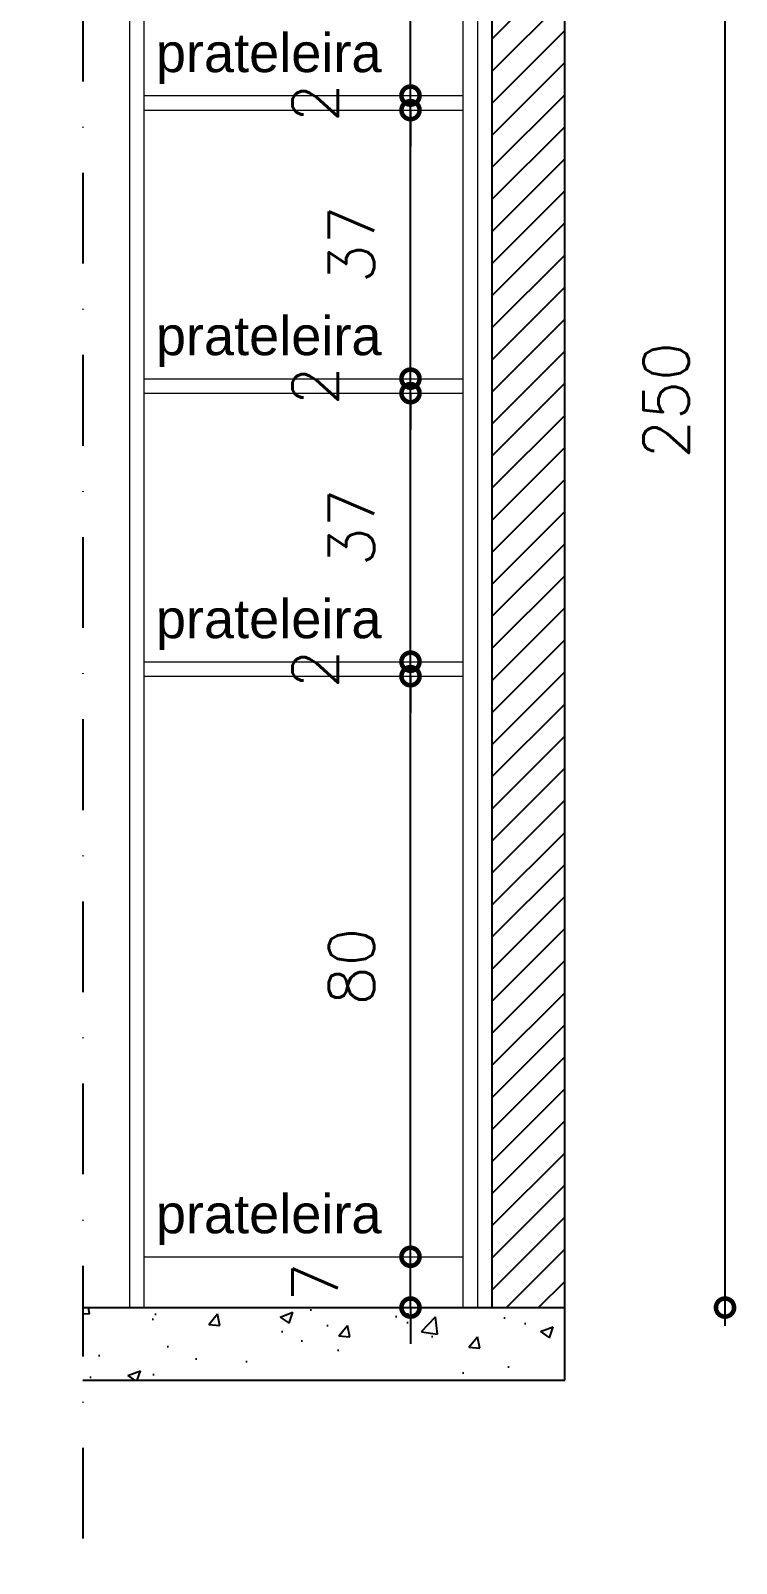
# Model space of a CAD drawing. Extents: x 126968 to 132038, y -1805 to 3860.
# Drawn here: x 131787.9 to 131885.2, y 408.1 to 619.3 of the extents above; entities that cross this region are included whole.
import ezdxf

# ---------------------------------------------------------------- set-up
doc = ezdxf.new("R2010")
doc.units = 0
doc.header["$MEASUREMENT"] = 0
doc.header["$PDMODE"] = 3
doc.linetypes.add('DASHDOT', pattern=[1, 0.5, -0.25, 0, -0.25])
doc.layers.get('0').update_dxf_attribs({"linetype": 'CONTINUOUS'})
doc.layers.get('Defpoints').update_dxf_attribs({"linetype": 'CONTINUOUS'})
for name, color, linetype, lineweight in [('COTA', 8, 'CONTINUOUS', 5), ('PENA 02', 2, 'CONTINUOUS', 9), ('PENA 03', 3, 'CONTINUOUS', 15)]:
    doc.layers.add(name, color=color, linetype=linetype, lineweight=lineweight)
doc.layers.add('PENA02', color=2, linetype='CONTINUOUS')
doc.layers.add('PENA06', color=6, linetype='CONTINUOUS')
doc.styles.add('Arial', font='arial.ttf', dxfattribs={"height": 0.3125})
doc.styles.get("Standard").update_dxf_attribs({"font": 'romans.shx'})
doc.dimstyles.new('cota 25-5', dxfattribs={"dimscale": 25, "dimtxt": 0.2, "dimasz": 0.2, "dimexe": 0.1, "dimexo": 0.1, "dimgap": 0.05, "dimtad": 1, "dimdec": 1, "dimlfac": 0.2, "dimrnd": 0.2, "dimzin": 12, "dimdsep": 46, "dimtxsty": 'Standard', "dimblk": 'DOTSMALL', "dimcen": 0.5, "dimdle": 0.1, "dimclrd": 1, "dimclre": 1, "dimclrt": 2, "dimadec": 0, "dimazin": 0, "dimtfac": 1, "dimtdec": 1, "dimtix": 1, "dimtmove": 2, "dimatfit": 3, "dimldrblk": 'DOTSMALL', "dimfxl": 1, "dimtvp": 0.5, "dimtolj": 1, "dimtzin": 0, "dimarcsym": 0})
doc.dimstyles.new('COTAS_1_25', dxfattribs={"dimscale": 25, "dimtxt": 0.25, "dimasz": 0.2, "dimexe": 0.1, "dimexo": 0.2, "dimgap": 0.2, "dimtad": 1, "dimdsep": 46, "dimtxsty": 'Standard', "dimblk1": 'DOTSMALL', "dimblk2": 'DOTSMALL', "dimsah": 1, "dimcen": 0.1, "dimdle": 0.1, "dimse1": 1, "dimse2": 1, "dimclrt": 2, "dimadec": 0, "dimazin": 0, "dimtfac": 1, "dimtmove": 2, "dimatfit": 3, "dimldrblk": 'DOTSMALL', "dimfxl": 1, "dimtolj": 1, "dimtzin": 0, "dimarcsym": 0})

# ---------------------------------------------------------------- blocks, each defined once
blk = doc.blocks.new('_DOTSMALL')
at = {"color": 0, "linetype": 'ByBlock', "const_width": 0.5}
blk.add_lwpolyline([(-0.0625, 0, 1), (0.0625, 0, 1)], format="xyb", close=True, dxfattribs=at)
blk = doc.blocks.new('*D173')
at = {"layer": 'COTA', "color": 0, "lineweight": -2, "transparency": 16777216}
for p, q in [((131840.27, 450.38), (131840.27, 455.38)), ((131840.27, 443.38), (131840.27, 450.38)), ((131840.27, 443.38), (131840.27, 438.38))]:
    blk.add_line(p, q, dxfattribs=at)
at = {"layer": 'Defpoints', "color": 0, "transparency": 16777216}
for p in [(131840.27, 450.38), (131847.55, 450.38), (131847.55, 443.38)]:
    blk.add_point(p, dxfattribs=at)
at = {"layer": 'COTA', "color": 0, "lineweight": -2, "transparency": 16777216, "xscale": 5, "yscale": 5, "zscale": 5}
for p, rotation in [((131840.27, 450.38), 270), ((131840.27, 443.38), 90)]:
    blk.add_blockref('_DOTSMALL', p, dxfattribs=dict(at, rotation=rotation))
at = {"layer": 'COTA', "color": 2, "transparency": 16777216, "insert": (131827.14, 446.88), "char_height": 6.25, "attachment_point": 5, "rotation": 90}
blk.add_mtext('\\A1;7', dxfattribs=at)
blk = doc.blocks.new('*D174')
at = {"layer": 'COTA', "color": 0, "lineweight": -2, "transparency": 16777216}
blk.add_line((131840.27, 447.88), (131840.27, 532.88), dxfattribs=at)
at = {"layer": 'Defpoints', "color": 0, "transparency": 16777216}
for p in [(131840.27, 530.38), (131847.55, 530.38), (131847.55, 450.38)]:
    blk.add_point(p, dxfattribs=at)
at = {"layer": 'COTA', "color": 0, "lineweight": -2, "transparency": 16777216, "xscale": 5, "yscale": 5, "zscale": 5}
for p, rotation in [((131840.27, 530.38), 90), ((131840.27, 450.38), 270)]:
    blk.add_blockref('_DOTSMALL', p, dxfattribs=dict(at, rotation=rotation))
at = {"layer": 'COTA', "color": 2, "transparency": 16777216, "insert": (131832.14, 490.38), "char_height": 6.25, "attachment_point": 5, "rotation": 90}
blk.add_mtext('\\A1;80', dxfattribs=at)
blk = doc.blocks.new('*D175')
at = {"layer": 'COTA', "color": 0, "lineweight": -2, "transparency": 16777216}
for p, q in [((131840.27, 532.38), (131840.27, 537.38)), ((131840.27, 530.38), (131840.27, 532.38)), ((131840.27, 530.38), (131840.27, 525.38))]:
    blk.add_line(p, q, dxfattribs=at)
at = {"layer": 'Defpoints', "color": 0, "transparency": 16777216}
for p in [(131840.27, 532.38), (131847.55, 532.38), (131847.55, 530.38)]:
    blk.add_point(p, dxfattribs=at)
at = {"layer": 'COTA', "color": 0, "lineweight": -2, "transparency": 16777216, "xscale": 5, "yscale": 5, "zscale": 5}
for p, rotation in [((131840.27, 532.38), 270), ((131840.27, 530.38), 90)]:
    blk.add_blockref('_DOTSMALL', p, dxfattribs=dict(at, rotation=rotation))
at = {"layer": 'COTA', "color": 2, "transparency": 16777216, "insert": (131827.14, 531.38), "char_height": 6.25, "attachment_point": 5, "rotation": 90}
blk.add_mtext('\\A1;2', dxfattribs=at)
blk = doc.blocks.new('*D176')
at = {"layer": 'COTA', "color": 0, "lineweight": -2, "transparency": 16777216}
blk.add_line((131840.27, 529.88), (131840.27, 571.88), dxfattribs=at)
at = {"layer": 'Defpoints', "color": 0, "transparency": 16777216}
for p in [(131840.27, 569.38), (131847.55, 569.38), (131847.55, 532.38)]:
    blk.add_point(p, dxfattribs=at)
at = {"layer": 'COTA', "color": 0, "lineweight": -2, "transparency": 16777216, "xscale": 5, "yscale": 5, "zscale": 5}
for p, rotation in [((131840.27, 569.38), 90), ((131840.27, 532.38), 270)]:
    blk.add_blockref('_DOTSMALL', p, dxfattribs=dict(at, rotation=rotation))
at = {"layer": 'COTA', "color": 2, "transparency": 16777216, "insert": (131832.14, 550.88), "char_height": 6.25, "attachment_point": 5, "rotation": 90}
blk.add_mtext('\\A1;37', dxfattribs=at)
blk = doc.blocks.new('*D177')
at = {"layer": 'COTA', "color": 0, "lineweight": -2, "transparency": 16777216}
for p, q in [((131840.27, 571.38), (131840.27, 576.38)), ((131840.27, 569.38), (131840.27, 571.38)), ((131840.27, 569.38), (131840.27, 564.38))]:
    blk.add_line(p, q, dxfattribs=at)
at = {"layer": 'Defpoints', "color": 0, "transparency": 16777216}
for p in [(131840.27, 571.38), (131847.55, 571.38), (131847.55, 569.38)]:
    blk.add_point(p, dxfattribs=at)
at = {"layer": 'COTA', "color": 0, "lineweight": -2, "transparency": 16777216, "xscale": 5, "yscale": 5, "zscale": 5}
for p, rotation in [((131840.27, 571.38), 270), ((131840.27, 569.38), 90)]:
    blk.add_blockref('_DOTSMALL', p, dxfattribs=dict(at, rotation=rotation))
at = {"layer": 'COTA', "color": 2, "transparency": 16777216, "insert": (131827.14, 570.38), "char_height": 6.25, "attachment_point": 5, "rotation": 90}
blk.add_mtext('\\A1;2', dxfattribs=at)
blk = doc.blocks.new('*D178')
at = {"layer": 'COTA', "color": 0, "lineweight": -2, "transparency": 16777216}
blk.add_line((131840.27, 568.88), (131840.27, 610.88), dxfattribs=at)
at = {"layer": 'Defpoints', "color": 0, "transparency": 16777216}
for p in [(131840.27, 608.38), (131847.55, 608.38), (131847.55, 571.38)]:
    blk.add_point(p, dxfattribs=at)
at = {"layer": 'COTA', "color": 0, "lineweight": -2, "transparency": 16777216, "xscale": 5, "yscale": 5, "zscale": 5}
for p, rotation in [((131840.27, 608.38), 90), ((131840.27, 571.38), 270)]:
    blk.add_blockref('_DOTSMALL', p, dxfattribs=dict(at, rotation=rotation))
at = {"layer": 'COTA', "color": 2, "transparency": 16777216, "insert": (131832.14, 589.88), "char_height": 6.25, "attachment_point": 5, "rotation": 90}
blk.add_mtext('\\A1;37', dxfattribs=at)
blk = doc.blocks.new('*D179')
at = {"layer": 'COTA', "color": 0, "lineweight": -2, "transparency": 16777216}
for p, q in [((131840.27, 610.38), (131840.27, 615.38)), ((131840.27, 608.38), (131840.27, 610.38)), ((131840.27, 608.38), (131840.27, 603.38))]:
    blk.add_line(p, q, dxfattribs=at)
at = {"layer": 'Defpoints', "color": 0, "transparency": 16777216}
for p in [(131840.27, 610.38), (131847.55, 610.38), (131847.55, 608.38)]:
    blk.add_point(p, dxfattribs=at)
at = {"layer": 'COTA', "color": 0, "lineweight": -2, "transparency": 16777216, "xscale": 5, "yscale": 5, "zscale": 5}
for p, rotation in [((131840.27, 610.38), 270), ((131840.27, 608.38), 90)]:
    blk.add_blockref('_DOTSMALL', p, dxfattribs=dict(at, rotation=rotation))
at = {"layer": 'COTA', "color": 2, "transparency": 16777216, "insert": (131827.14, 609.38), "char_height": 6.25, "attachment_point": 5, "rotation": 90}
blk.add_mtext('\\A1;2', dxfattribs=at)
blk = doc.blocks.new('*D180')
at = {"layer": 'COTA', "color": 0, "lineweight": -2, "transparency": 16777216}
blk.add_line((131840.27, 607.88), (131840.27, 649.88), dxfattribs=at)
at = {"layer": 'Defpoints', "color": 0, "transparency": 16777216}
for p in [(131840.27, 647.38), (131847.55, 647.38), (131847.55, 610.38)]:
    blk.add_point(p, dxfattribs=at)
at = {"layer": 'COTA', "color": 0, "lineweight": -2, "transparency": 16777216, "xscale": 5, "yscale": 5, "zscale": 5}
for p, rotation in [((131840.27, 647.38), 90), ((131840.27, 610.38), 270)]:
    blk.add_blockref('_DOTSMALL', p, dxfattribs=dict(at, rotation=rotation))
at = {"layer": 'COTA', "color": 2, "transparency": 16777216, "insert": (131832.14, 628.88), "char_height": 6.25, "attachment_point": 5, "rotation": 90}
blk.add_mtext('\\A1;37', dxfattribs=at)
blk = doc.blocks.new('*D184')
at = {"layer": 'COTA', "color": 0, "lineweight": -2, "transparency": 16777216}
blk.add_line((131883.64, 440.88), (131883.64, 695.88), dxfattribs=at)
at = {"layer": 'Defpoints', "color": 0, "transparency": 16777216}
for p in [(131851.55, 693.38), (131883.64, 693.38), (131851.55, 443.38)]:
    blk.add_point(p, dxfattribs=at)
at = {"layer": 'COTA', "color": 0, "lineweight": -2, "transparency": 16777216, "xscale": 5, "yscale": 5, "zscale": 5}
for p, rotation in [((131883.64, 693.38), 90), ((131883.64, 443.38), 270)]:
    blk.add_blockref('_DOTSMALL', p, dxfattribs=dict(at, rotation=rotation))
at = {"layer": 'COTA', "color": 2, "transparency": 16777216, "insert": (131875.52, 568.38), "char_height": 6.25, "attachment_point": 5, "rotation": 90}
blk.add_mtext('\\A1;250', dxfattribs=at)

msp = doc.modelspace()

# ---------------------------------------------------------------- hatches: boundary and pattern name
at = {"layer": 'PENA06'}
h = msp.add_hatch(dxfattribs=at)
h.set_pattern_fill('AR-CONC', color=256, scale=2.5)
h.set_pattern_definition([(50, (89722.718, -6181.815), (17.9315046, -1.5688034), [1.875, -20.625]), (355, (89722.718, -6181.815), (-3.468783, 18.804803), [1.5, -16.5]), (100.451444, (89724.212, -6181.946), (14.462721, 17.236), [1.593505, -17.528553]), (46.1842, (89722.718, -6176.815), (26.681033, -4.137982), [2.8125, -30.9375]), (96.635635, (89724.941, -6177.16), (23.366549, 24.352965), [2.390259, -26.292844]), (351.184164, (89722.718, -6176.815), (23.366549, 24.352965), [2.25, -24.75]), (21, (89725.218, -6178.065), (14.9226763, -10.0654723), [1.875, -20.625]), (326, (89725.218, -6178.065), (6.082883, 18.128751), [1.5, -16.5]), (71.451445, (89726.462, -6178.904), (21.0055594, 8.063279), [1.593505, -17.528553]), (37.5, (89722.718, -6181.8153), (0.3039964, 8.3223463), [0, -16.3, 0, -16.75, 0, -16.5625]), (7.5, (89722.718, -6181.815), (6.5767384, 9.8602928), [0, -9.55, 0, -15.925, 0, -6.3125]), (327.5, (89717.143, -6181.8153), (13.3455609, -0.5638718), [0, -6.25, 0, -19.5, 0, -25.875]), (317.5, (89714.643, -6181.815), (14.5796542, 2.5026246), [0, -8.125, 0, -12.95, 0, -18.375])])
h.paths.add_polyline_path([(131861.545, 703.377), (131795.068, 703.377), (131795.068, 693.377), (131861.545, 693.377)])
h.paths.add_polyline_path([(131861.545, 443.377), (131795.068, 443.377), (131795.068, 433.377), (131861.545, 433.377)])
h = msp.add_hatch(dxfattribs=at)
h.set_pattern_fill('ANSI31', color=256, scale=25)
h.set_pattern_definition([(45, (89722.718, -6181.8153), (-2.2097087, 2.2097087), [])])
h.paths.add_polyline_path([(131861.545, 693.377), (131851.545, 693.377), (131851.545, 443.377), (131861.545, 443.377)])

# ---------------------------------------------------------------- linework, layer by layer
at = {"linetype": 'DASHDOT', "ltscale": 25}
msp.add_line((131795.068, 725.241), (131795.068, 410.013), dxfattribs=at)
at = {"layer": 'PENA 02', "linetype": 'Continuous'}
for p, q in [((131803.545, 610.377), (131847.545, 610.377)), ((131803.545, 608.377), (131847.545, 608.377)), ((131803.545, 571.377), (131847.545, 571.377)), ((131803.545, 569.377), (131847.545, 569.377)), ((131803.545, 532.377), (131847.545, 532.377)), ((131803.545, 530.377), (131847.545, 530.377))]:
    msp.add_line(p, q, dxfattribs=at)
at = {"layer": 'PENA 03'}
for p, q in [((131801.545, 443.377), (131801.545, 693.377)), ((131803.545, 443.377), (131803.545, 693.377)), ((131847.545, 443.377), (131847.545, 693.377)), ((131849.545, 443.377), (131849.545, 693.377)), ((131803.545, 450.377), (131847.545, 450.377))]:
    msp.add_line(p, q, dxfattribs=at)
at = {"layer": 'PENA06'}
for p, q in [((131861.545, 433.377), (131861.545, 703.377)), ((131851.545, 443.377), (131851.545, 693.377)), ((131795.068, 443.377), (131861.545, 443.377)), ((131795.068, 433.377), (131861.545, 433.377))]:
    msp.add_line(p, q, dxfattribs=at)

# ---------------------------------------------------------------- texts
at = {"layer": 'PENA02', "color": 2, "style": 'Arial'}
for p in [(131805.155, 613.616), (131805.155, 574.616), (131805.155, 535.616), (131805.155, 453.616)]:
    msp.add_text('prateleira', height=5.3438, dxfattribs=at).set_placement(p)

# ---------------------------------------------------------------- dimensions: what is measured, and where the dimension line sits
at = {"layer": 'COTA'}
for base, p1, p2, picture, middle in [((131883.644, 693.377), (131851.545, 443.377), (131851.545, 693.377), '*D184', (131875.519, 568.377)), ((131840.27, 647.377), (131847.545, 610.377), (131847.545, 647.377), '*D180', (131832.145, 628.877)), ((131840.27, 610.377), (131847.545, 608.377), (131847.545, 610.377), '*D179', (131827.145, 609.377)), ((131840.27, 608.377), (131847.545, 571.377), (131847.545, 608.377), '*D178', (131832.145, 589.877)), ((131840.27, 571.377), (131847.545, 569.377), (131847.545, 571.377), '*D177', (131827.145, 570.377)), ((131840.27, 569.377), (131847.545, 532.377), (131847.545, 569.377), '*D176', (131832.145, 550.877)), ((131840.27, 532.377), (131847.545, 530.377), (131847.545, 532.377), '*D175', (131827.145, 531.377)), ((131840.27, 530.377), (131847.545, 450.377), (131847.545, 530.377), '*D174', (131832.145, 490.377)), ((131840.27, 450.377), (131847.545, 443.377), (131847.545, 450.377), '*D173', (131827.145, 446.877))]:
    dim = msp.add_linear_dim(base=base, p1=p1, p2=p2, angle=90, dimstyle='COTAS_1_25', dxfattribs=at)
    dim.commit()
    dim.dimension.update_dxf_attribs({"geometry": picture, "text_midpoint": middle})

# ---------------------------------------------------------------- leaders
at = {"ltscale": 2, "annotation_type": 0, "has_hookline": 1, "hookline_direction": 0, "text_width": 95.238}
msp.add_leader([(131675.158, 514.971), (131733.085, 396.313), (131738.085, 396.313)], dimstyle='cota 25-5', override={"dimgap": 0.05, "dimtad": 0}, dxfattribs=at)

doc.saveas('drawing.dxf')
